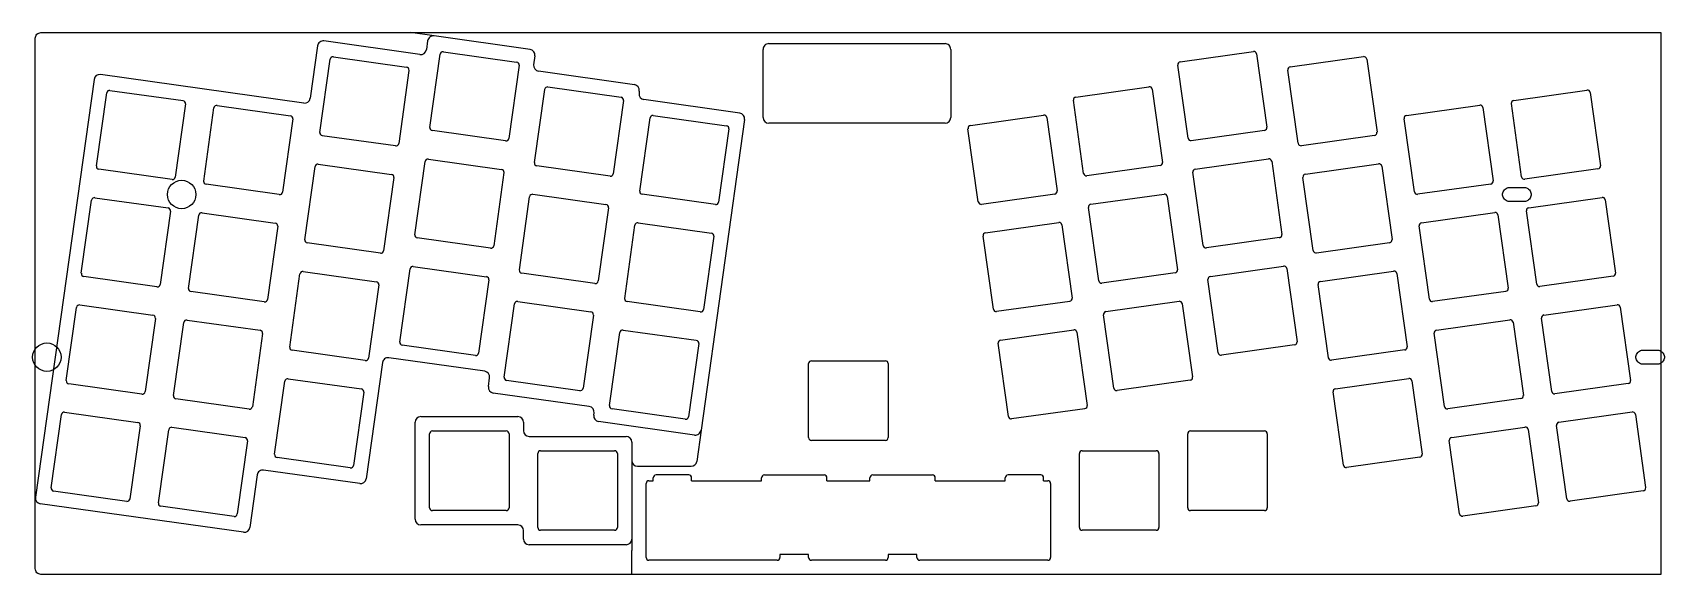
# Model space of a CAD drawing. Extents: x 14 to 301, y -110 to -14.
import ezdxf

# ---------------------------------------------------------------- set-up
doc = ezdxf.new("R2010")
doc.units = 0
doc.layers.get('0').update_dxf_attribs({"linetype": 'CONTINUOUS'})
doc.layers.add('BLACK', color=7, linetype='CONTINUOUS')

msp = doc.modelspace()

# ---------------------------------------------------------------- linework, layer by layer
at = {"linetype": 'Continuous'}
for p, q in [((82.48, -18.21), (65.6, -15.84)), ((84.96, -14.95), (80.82, -14.37)), ((101.84, -17.33), (84.96, -14.95)), ((25.16, -22.59), (14.84, -96.07)), ((62.04, -26.76), (26.29, -21.74)), ((120.21, -23.52), (103.33, -21.14)), ((138.74, -28.53), (121.86, -26.15)), ((139.59, -29.65), (131.92, -84.27)), ((131.92, -84.27), (131.15, -89.76)), ((119.74, -87.99), (119.74, -103.41)), ((120.74, -90.62), (130.16, -90.62)), ((130.26, -93.15), (142.56, -93.15)), ((143.06, -92.15), (153.57, -92.15)), ((162.11, -92.15), (172.62, -92.15)), ((173.12, -93.15), (185.42, -93.15)), ((119.74, -103.41), (119.74, -105.41)), ((150.84, -106.15), (145.79, -106.15)), ((169.89, -106.15), (164.84, -106.15)), ((145.29, -107.15), (122.76, -107.15)), ((192.91, -107.15), (170.39, -107.15))]:
    msp.add_line(p, q, dxfattribs=at)
msp.add_lwpolyline([(14.82, -108.62), (14.82, -15.37, -0.414214), (15.82, -14.37), (300.72, -14.37), (300.72, -109.62), (15.82, -109.62, -0.414214)], format="xyb", close=True, dxfattribs=at)
for centre in [(40.56, -42.83), (16.86, -71.43)]:
    msp.add_circle(centre, 2.5, dxfattribs=at)
for centre, start, end in [((65.46, -16.83), 82, 172), ((84.82, -15.94), 82, 172), ((82.62, -17.22), 262, 352), ((101.7, -18.32), 352, 82), ((103.47, -20.15), 172, 262), ((26.15, -22.73), 82.0004, 172), ((120.07, -24.51), 352, 82), ((122, -25.16), 172, 262), ((62.18, -25.77), 262.0004, 352), ((138.6, -29.52), 352.0005, 82), ((130.93, -84.13), 262, 352.0005), ((120.74, -89.62), 180, 270), ((130.16, -89.62), 270, 352.0005), ((15.83, -96.21), 172, 262), ((118.74, -103.41), 270, 359.9985)]:
    msp.add_arc(centre, 1, start, end, dxfattribs=at)
at = {"layer": 'BLACK', "linetype": 'Continuous'}
for p, q in [((64.47, -16.69), (63.17, -25.91)), ((83.83, -15.81), (83.61, -17.36)), ((143.84, -16.31), (174.84, -16.31)), ((64.88, -31.92), (66.69, -19.05)), ((67.25, -18.62), (80.13, -20.43)), ((84.24, -31.04), (86.05, -18.16)), ((86.61, -17.74), (99.49, -19.55)), ((102.69, -18.46), (102.48, -20.01)), ((142.84, -29.31), (142.84, -17.31)), ((175.84, -17.31), (175.84, -29.31)), ((217.58, -32.94), (215.77, -20.07)), ((216.2, -19.5), (229.07, -17.69)), ((229.64, -18.12), (231.45, -30.99)), ((235.56, -20.39), (248.43, -18.58)), ((249, -19.01), (250.81, -31.88)), ((80.55, -21), (78.74, -33.87)), ((99.91, -20.11), (98.1, -32.98)), ((236.94, -33.83), (235.13, -20.95)), ((25.57, -37.82), (27.38, -24.95)), ((27.95, -24.52), (40.82, -26.33)), ((102.61, -37.22), (104.42, -24.35)), ((104.98, -23.93), (117.85, -25.73)), ((121.06, -24.65), (121.01, -25.02)), ((197.83, -25.69), (210.7, -23.88)), ((211.27, -24.31), (213.08, -37.18)), ((274.86, -26.29), (287.74, -24.48)), ((288.3, -24.9), (290.11, -37.78)), ((41.25, -26.9), (39.44, -39.77)), ((44.44, -40.47), (46.25, -27.6)), ((46.81, -27.17), (59.69, -28.98)), ((118.28, -26.3), (116.47, -39.17)), ((199.21, -39.13), (197.41, -26.26)), ((256, -28.94), (268.87, -27.13)), ((269.44, -27.56), (271.25, -40.43)), ((276.25, -39.73), (274.44, -26.85)), ((60.11, -29.55), (58.3, -42.42)), ((121.14, -42.23), (122.95, -29.36)), ((123.51, -28.93), (136.39, -30.74)), ((136.81, -31.31), (135, -44.18)), ((174.84, -30.31), (143.84, -30.31)), ((180.68, -44.14), (178.87, -31.27)), ((179.3, -30.7), (192.17, -28.89)), ((192.74, -29.32), (194.54, -42.19)), ((231.02, -31.56), (218.15, -33.37)), ((257.38, -42.38), (255.57, -29.5)), ((78.18, -34.3), (65.3, -32.49)), ((97.54, -33.41), (84.66, -31.6)), ((250.38, -32.44), (237.51, -34.25)), ((81.59, -49.9), (83.4, -37.03)), ((83.96, -36.6), (96.84, -38.41)), ((218.85, -38.37), (231.72, -36.56)), ((232.29, -36.98), (234.1, -49.86)), ((38.87, -40.19), (26, -38.38)), ((62.23, -50.79), (64.04, -37.91)), ((64.6, -37.49), (77.47, -39.3)), ((77.9, -39.86), (76.09, -52.73)), ((97.26, -38.98), (95.45, -51.85)), ((115.91, -39.6), (103.03, -37.79)), ((212.65, -37.75), (199.78, -39.56)), ((220.23, -51.81), (218.42, -38.93)), ((239.59, -52.69), (237.79, -39.82)), ((238.21, -39.25), (251.08, -37.44)), ((251.65, -37.87), (253.46, -50.74)), ((289.68, -38.34), (276.81, -40.15)), ((57.74, -42.85), (44.86, -41.04)), ((102.33, -42.79), (115.2, -44.6)), ((134.44, -44.61), (121.57, -42.8)), ((194.12, -42.76), (181.25, -44.57)), ((200.48, -44.56), (213.36, -42.75)), ((270.82, -40.99), (257.95, -42.8)), ((272.91, -42.73), (272.94, -42.54)), ((272.91, -42.93), (272.91, -42.73)), ((272.94, -43.12), (272.91, -42.93)), ((272.94, -42.54), (273, -42.35)), ((273, -42.35), (273.09, -42.17)), ((273.09, -42.17), (273.21, -42.02)), ((273.21, -42.02), (273.34, -41.88)), ((273.34, -41.88), (273.5, -41.76)), ((273.5, -41.76), (273.68, -41.67)), ((273.68, -41.67), (273.86, -41.61)), ((273.86, -41.61), (274.06, -41.58)), ((274.06, -41.58), (274.16, -41.58)), ((274.16, -41.58), (276.66, -41.58)), ((276.66, -41.58), (276.75, -41.58)), ((276.75, -41.58), (276.95, -41.61)), ((276.95, -41.61), (277.13, -41.67)), ((277.13, -41.67), (277.31, -41.76)), ((277.31, -41.76), (277.47, -41.88)), ((277.47, -41.88), (277.61, -42.02)), ((277.61, -42.02), (277.72, -42.17)), ((277.72, -42.17), (277.81, -42.35)), ((277.81, -42.35), (277.87, -42.54)), ((277.87, -42.54), (277.9, -42.73)), ((277.9, -42.93), (277.87, -43.12)), ((277.9, -42.73), (277.9, -42.93)), ((22.92, -56.68), (24.73, -43.81)), ((25.3, -43.39), (38.17, -45.19)), ((38.6, -45.76), (36.79, -58.63)), ((99.96, -56.09), (101.76, -43.22)), ((115.63, -45.16), (113.82, -58.04)), ((201.87, -57.99), (200.06, -45.12)), ((213.92, -43.17), (215.73, -56.05)), ((273, -43.31), (272.94, -43.12)), ((273.09, -43.48), (273, -43.31)), ((273.21, -43.64), (273.09, -43.48)), ((273.34, -43.78), (273.21, -43.64)), ((273.5, -43.89), (273.34, -43.78)), ((273.68, -43.98), (273.5, -43.89)), ((273.86, -44.04), (273.68, -43.98)), ((274.06, -44.07), (273.86, -44.04)), ((274.16, -44.08), (274.06, -44.07)), ((276.66, -44.08), (274.16, -44.08)), ((276.75, -44.07), (276.66, -44.08)), ((276.95, -44.04), (276.75, -44.07)), ((277.13, -43.98), (276.95, -44.04)), ((278.9, -58.59), (277.09, -45.72)), ((277.31, -43.89), (277.13, -43.98)), ((277.47, -43.78), (277.31, -43.89)), ((277.61, -43.64), (277.47, -43.78)), ((277.51, -45.15), (290.39, -43.34)), ((277.72, -43.48), (277.61, -43.64)), ((277.81, -43.31), (277.72, -43.48)), ((277.87, -43.12), (277.81, -43.31)), ((290.95, -43.77), (292.76, -56.64)), ((41.79, -59.34), (43.6, -46.46)), ((44.16, -46.04), (57.03, -47.85)), ((57.46, -48.41), (55.65, -61.28)), ((118.49, -61.1), (120.3, -48.22)), ((120.86, -47.8), (133.74, -49.61)), ((181.95, -49.57), (194.82, -47.76)), ((195.39, -48.18), (197.2, -61.06)), ((260.03, -61.24), (258.22, -48.37)), ((258.65, -47.8), (271.52, -45.99)), ((272.09, -46.42), (273.9, -59.29)), ((75.53, -53.16), (62.65, -51.35)), ((94.89, -52.27), (82.01, -50.47)), ((134.16, -50.17), (132.35, -63.05)), ((183.33, -63), (181.52, -50.13)), ((233.67, -50.42), (220.8, -52.23)), ((253.03, -51.31), (240.16, -53.12)), ((36.22, -59.06), (23.35, -57.25)), ((59.58, -69.65), (61.38, -56.78)), ((61.95, -56.35), (74.82, -58.16)), ((78.94, -68.77), (80.75, -55.89)), ((81.31, -55.47), (94.18, -57.28)), ((113.25, -58.46), (100.38, -56.65)), ((215.3, -56.61), (202.43, -58.42)), ((221.5, -57.23), (234.37, -55.42)), ((234.94, -55.85), (236.75, -68.72)), ((240.86, -58.12), (253.74, -56.31)), ((254.3, -56.73), (256.11, -69.61)), ((292.34, -57.21), (279.46, -59.02)), ((55.09, -61.71), (42.21, -59.9)), ((75.25, -58.73), (73.44, -71.6)), ((94.61, -57.84), (92.8, -70.71)), ((222.88, -70.67), (221.07, -57.8)), ((242.25, -71.56), (240.44, -58.68)), ((273.47, -59.86), (260.6, -61.67)), ((20.27, -75.55), (22.08, -62.68)), ((22.65, -62.25), (35.52, -64.06)), ((97.3, -74.95), (99.11, -62.08)), ((99.68, -61.65), (112.55, -63.46)), ((131.79, -63.47), (118.91, -61.66)), ((196.77, -61.62), (183.9, -63.43)), ((203.13, -63.42), (216.01, -61.61)), ((216.57, -62.04), (218.38, -74.91)), ((280.17, -64.02), (293.04, -62.21)), ((293.6, -62.63), (295.41, -75.51)), ((35.94, -64.62), (34.14, -77.5)), ((39.14, -78.2), (40.95, -65.33)), ((41.51, -64.9), (54.38, -66.71)), ((112.98, -64.03), (111.17, -76.9)), ((204.52, -76.86), (202.71, -63.99)), ((261.3, -66.67), (274.17, -64.86)), ((274.74, -65.28), (276.55, -78.16)), ((281.55, -77.46), (279.74, -64.58)), ((54.81, -67.28), (53, -80.15)), ((115.84, -79.96), (117.65, -67.09)), ((118.21, -66.66), (131.09, -68.47)), ((184.6, -68.43), (197.47, -66.62)), ((198.04, -67.05), (199.85, -79.92)), ((262.68, -80.11), (260.88, -67.23)), ((72.87, -72.03), (60, -70.22)), ((93.89, -73.92), (77.01, -71.55)), ((92.24, -71.14), (79.36, -69.33)), ((131.51, -69.04), (129.7, -81.91)), ((185.98, -81.87), (184.17, -69)), ((236.32, -69.29), (223.45, -71.1)), ((255.68, -70.17), (242.81, -71.98)), ((296.36, -71.33), (296.39, -71.14)), ((296.36, -71.53), (296.36, -71.33)), ((296.39, -71.72), (296.36, -71.53)), ((296.39, -71.14), (296.45, -70.95)), ((296.45, -71.91), (296.39, -71.72)), ((296.45, -70.95), (296.54, -70.77)), ((296.54, -70.77), (296.66, -70.62)), ((296.66, -70.62), (296.79, -70.48)), ((296.79, -70.48), (296.95, -70.36)), ((296.95, -70.36), (297.13, -70.27)), ((297.13, -70.27), (297.31, -70.21)), ((297.31, -70.21), (297.51, -70.18)), ((297.51, -70.18), (297.61, -70.18)), ((297.61, -70.18), (300.11, -70.18)), ((300.11, -70.18), (300.2, -70.18)), ((300.2, -70.18), (300.4, -70.21)), ((300.4, -70.21), (300.58, -70.27)), ((300.58, -70.27), (300.76, -70.36)), ((300.76, -70.36), (300.92, -70.48)), ((300.92, -70.48), (301.06, -70.62)), ((301.06, -70.62), (301.17, -70.77)), ((301.17, -70.77), (301.26, -70.95)), ((301.26, -70.95), (301.32, -71.14)), ((301.32, -71.72), (301.26, -71.91)), ((301.32, -71.14), (301.35, -71.33)), ((301.35, -71.53), (301.32, -71.72)), ((301.35, -71.33), (301.35, -71.53)), ((75.88, -72.4), (73.01, -92.82)), ((150.84, -85.57), (150.84, -72.57)), ((151.34, -72.07), (164.34, -72.07)), ((164.84, -72.57), (164.84, -85.57)), ((296.54, -72.08), (296.45, -71.91)), ((296.66, -72.24), (296.54, -72.08)), ((296.79, -72.38), (296.66, -72.24)), ((296.95, -72.49), (296.79, -72.38)), ((297.13, -72.58), (296.95, -72.49)), ((297.31, -72.64), (297.13, -72.58)), ((297.51, -72.67), (297.31, -72.64)), ((297.61, -72.68), (297.51, -72.67)), ((300.11, -72.68), (297.61, -72.68)), ((300.2, -72.67), (300.11, -72.68)), ((300.4, -72.64), (300.2, -72.67)), ((300.58, -72.58), (300.4, -72.64)), ((300.76, -72.49), (300.58, -72.58)), ((300.92, -72.38), (300.76, -72.49)), ((301.06, -72.24), (300.92, -72.38)), ((301.17, -72.08), (301.06, -72.24)), ((301.26, -71.91), (301.17, -72.08)), ((33.57, -77.92), (20.7, -76.11)), ((56.92, -88.51), (58.73, -75.64)), ((59.3, -75.22), (72.17, -77.03)), ((94.52, -76.61), (94.74, -75.05)), ((110.6, -77.33), (97.73, -75.52)), ((217.96, -75.48), (205.08, -77.29)), ((243.51, -76.98), (256.39, -75.17)), ((256.95, -75.6), (258.76, -88.47)), ((294.99, -76.07), (282.11, -77.88)), ((52.44, -80.57), (39.56, -78.77)), ((72.6, -77.59), (70.79, -90.46)), ((112.26, -80.11), (95.37, -77.74)), ((244.9, -90.42), (243.09, -77.55)), ((276.12, -78.72), (263.25, -80.53)), ((17.62, -94.41), (19.43, -81.54)), ((19.99, -81.12), (32.87, -82.92)), ((81.64, -99.93), (81.64, -82.88)), ((82.64, -81.88), (99.69, -81.88)), ((100.69, -82.88), (100.69, -84.36)), ((113.06, -81.62), (113.11, -81.24)), ((130.79, -85.12), (113.91, -82.75)), ((129.14, -82.34), (116.26, -80.53)), ((199.42, -80.49), (186.55, -82.29)), ((282.82, -82.88), (295.69, -81.07)), ((296.25, -81.5), (298.06, -94.37)), ((33.29, -83.49), (31.48, -96.36)), ((36.49, -97.07), (38.29, -84.19)), ((38.86, -83.77), (51.73, -85.58)), ((84.16, -97.91), (84.16, -84.91)), ((84.66, -84.41), (97.66, -84.41)), ((98.16, -84.91), (98.16, -97.91)), ((101.69, -85.36), (118.74, -85.36)), ((164.34, -86.07), (151.34, -86.07)), ((217.51, -97.91), (217.51, -84.91)), ((218.01, -84.41), (231.01, -84.41)), ((231.51, -84.91), (231.51, -97.91)), ((265.34, -98.97), (263.53, -86.1)), ((263.95, -85.53), (276.83, -83.72)), ((277.39, -84.15), (279.2, -97.02)), ((284.2, -96.32), (282.39, -83.45)), ((52.16, -86.14), (50.35, -99.01)), ((103.21, -101.38), (103.21, -88.38)), ((103.71, -87.88), (116.71, -87.88)), ((117.21, -88.38), (117.21, -101.38)), ((119.74, -86.36), (119.74, -89.62)), ((198.46, -101.38), (198.46, -88.38)), ((198.96, -87.88), (211.96, -87.88)), ((212.46, -88.38), (212.46, -101.38)), ((71.88, -93.67), (54.99, -91.3)), ((70.22, -90.89), (57.35, -89.08)), ((258.34, -89.04), (245.46, -90.85)), ((53.86, -92.15), (52.57, -101.37)), ((122.26, -106.65), (122.26, -93.65)), ((122.76, -93.15), (123.51, -93.15)), ((123.51, -93.15), (123.51, -92.65)), ((129.76, -92.15), (124.01, -92.15)), ((130.26, -93.15), (130.26, -92.65)), ((142.56, -93.15), (142.56, -92.65)), ((154.07, -93.15), (154.07, -92.65)), ((154.07, -93.15), (161.61, -93.15)), ((161.61, -93.15), (161.61, -92.65)), ((173.12, -93.15), (173.12, -92.65)), ((185.42, -93.15), (185.42, -92.65)), ((191.67, -92.15), (185.92, -92.15)), ((192.17, -93.15), (192.17, -92.65)), ((192.17, -93.15), (192.91, -93.15)), ((193.41, -93.65), (193.41, -106.65)), ((51.44, -102.22), (15.69, -97.2)), ((30.92, -96.79), (18.05, -94.98)), ((297.64, -94.94), (284.76, -96.75)), ((49.78, -99.44), (36.91, -97.63)), ((97.66, -98.41), (84.66, -98.41)), ((231.01, -98.41), (218.01, -98.41)), ((278.77, -97.59), (265.9, -99.4)), ((99.69, -100.93), (82.64, -100.93)), ((100.69, -103.41), (100.69, -101.93)), ((116.71, -101.88), (103.71, -101.88)), ((211.96, -101.88), (198.96, -101.88)), ((118.74, -104.41), (101.69, -104.41)), ((119.74, -109.62), (119.74, -105.41)), ((145.79, -106.15), (145.79, -106.65)), ((150.84, -106.65), (150.84, -106.15)), ((164.84, -106.15), (164.84, -106.65)), ((169.89, -106.65), (169.89, -106.15)), ((164.34, -107.15), (151.34, -107.15))]:
    msp.add_line(p, q, dxfattribs=at)
at = {"layer": 'BLACK'}
for centre, radius, start, end in [((143.84, -17.31), 1, 90.0007, 180.0026), ((174.84, -17.31), 1, 359.9974, 90.0007), ((67.18, -19.12), 0.5, 82.0007, 171.9994), ((86.54, -18.23), 0.5, 82.0007, 171.9994), ((99.42, -20.04), 0.5, 352.0002, 82.0001), ((216.27, -20), 0.5, 97.9999, 188.0002), ((229.14, -18.19), 0.5, 8.0001, 97.9999), ((248.5, -19.08), 0.5, 8.0001, 97.9999), ((80.06, -20.93), 0.5, 352.0002, 82.0001), ((235.63, -20.88), 0.5, 97.9999, 188.0002), ((27.88, -25.02), 0.5, 82.0007, 171.9994), ((104.91, -24.42), 0.5, 82.0007, 171.9994), ((117.78, -26.23), 0.5, 352.0002, 82.0001), ((197.9, -26.19), 0.5, 97.9999, 188.0002), ((210.77, -24.38), 0.5, 8.0001, 97.9999), ((287.81, -24.97), 0.5, 8.0001, 97.9999), ((40.75, -26.83), 0.5, 352.0002, 82.0001), ((46.74, -27.67), 0.5, 82.0007, 171.9994), ((268.94, -27.63), 0.5, 8.0001, 97.9999), ((274.93, -26.78), 0.5, 97.9999, 188.0002), ((59.62, -29.48), 0.5, 352.0002, 82.0001), ((84.73, -31.11), 0.5, 172.0007, 261.9994), ((123.44, -29.43), 0.5, 82.0007, 171.9994), ((136.32, -31.24), 0.5, 352.0002, 82.0001), ((143.84, -29.31), 1, 180.0025, 269.9992), ((174.84, -29.31), 1, 269.9992, 359.9974), ((179.37, -31.2), 0.5, 97.9999, 188.0002), ((192.24, -29.39), 0.5, 8.0001, 97.9999), ((230.95, -31.06), 0.5, 278.0041, 8.0017), ((256.07, -29.43), 0.5, 97.9999, 188.0002), ((65.37, -31.99), 0.5, 172.0007, 261.9994), ((218.08, -32.87), 0.5, 187.9999, 278.0002), ((237.44, -33.76), 0.5, 187.9999, 278.0002), ((250.31, -31.95), 0.5, 278.0041, 8.0017), ((83.89, -37.1), 0.5, 82.0007, 171.9994), ((103.1, -37.29), 0.5, 172.0007, 261.9994), ((212.58, -37.25), 0.5, 278.0041, 8.0017), ((231.79, -37.05), 0.5, 8.0001, 97.9999), ((26.07, -37.89), 0.5, 172.0007, 261.9994), ((64.53, -37.98), 0.5, 82.0007, 171.9994), ((77.4, -39.79), 0.5, 352.0002, 82.0001), ((96.77, -38.91), 0.5, 352.0002, 82.0001), ((199.71, -39.06), 0.5, 187.9999, 278.0002), ((218.92, -38.86), 0.5, 97.9999, 188.0002), ((238.28, -39.75), 0.5, 97.9999, 188.0002), ((251.15, -37.94), 0.5, 8.0001, 97.9999), ((276.74, -39.66), 0.5, 187.9999, 278.0002), ((289.61, -37.85), 0.5, 278.0041, 8.0017), ((44.93, -40.54), 0.5, 172.0007, 261.9994), ((102.26, -43.29), 0.5, 82.0007, 171.9994), ((121.63, -42.3), 0.5, 172.0007, 261.9994), ((194.05, -42.26), 0.5, 278.0041, 8.0017), ((213.43, -43.24), 0.5, 8.0001, 97.9999), ((257.88, -42.31), 0.5, 187.9999, 278.0002), ((270.75, -40.5), 0.5, 278.0041, 8.0017), ((25.23, -43.88), 0.5, 82.0007, 171.9994), ((38.1, -45.69), 0.5, 352.0002, 82.0001), ((115.13, -45.09), 0.5, 352.0002, 82.0001), ((181.18, -44.07), 0.5, 187.9999, 278.0002), ((200.55, -45.05), 0.5, 97.9999, 188.0002), ((277.58, -45.65), 0.5, 97.9999, 188.0002), ((290.46, -43.84), 0.5, 8.0001, 97.9999), ((44.09, -46.53), 0.5, 82.0007, 171.9994), ((56.97, -48.34), 0.5, 352.0002, 82.0001), ((120.79, -48.29), 0.5, 82.0007, 171.9994), ((194.89, -48.25), 0.5, 8.0001, 97.9999), ((258.72, -48.3), 0.5, 97.9999, 188.0002), ((271.59, -46.49), 0.5, 8.0001, 97.9999), ((62.72, -50.86), 0.5, 172.0007, 261.9994), ((82.08, -49.97), 0.5, 172.0007, 261.9994), ((133.67, -50.1), 0.5, 352.0002, 82.0001), ((182.02, -50.06), 0.5, 97.9999, 188.0002), ((233.6, -49.93), 0.5, 278.0041, 8.0017), ((252.96, -50.81), 0.5, 278.0041, 8.0017), ((220.73, -51.74), 0.5, 187.9999, 278.0002), ((240.09, -52.62), 0.5, 187.9999, 278.0002), ((23.42, -56.75), 0.5, 172.0007, 261.9994), ((61.88, -56.85), 0.5, 82.0007, 171.9994), ((81.24, -55.96), 0.5, 82.0007, 171.9994), ((94.11, -57.77), 0.5, 352.0002, 82.0001), ((100.45, -56.16), 0.5, 172.0007, 261.9994), ((215.23, -56.12), 0.5, 278.0041, 8.0017), ((221.57, -57.73), 0.5, 97.9999, 188.0002), ((234.44, -55.92), 0.5, 8.0001, 97.9999), ((253.81, -56.8), 0.5, 8.0001, 97.9999), ((292.26, -56.71), 0.5, 278.0041, 8.0017), ((42.28, -59.41), 0.5, 172.0007, 261.9994), ((74.75, -58.66), 0.5, 352.0002, 82.0001), ((202.36, -57.93), 0.5, 187.9999, 278.0002), ((240.93, -58.61), 0.5, 97.9999, 188.0002), ((273.4, -59.36), 0.5, 278.0041, 8.0017), ((279.39, -58.52), 0.5, 187.9999, 278.0002), ((22.58, -62.75), 0.5, 82.0007, 171.9994), ((99.61, -62.15), 0.5, 82.0007, 171.9994), ((118.98, -61.17), 0.5, 172.0007, 261.9994), ((183.83, -62.93), 0.5, 187.9999, 278.0002), ((196.7, -61.12), 0.5, 278.0041, 8.0017), ((216.08, -62.11), 0.5, 8.0001, 97.9999), ((260.53, -61.17), 0.5, 187.9999, 278.0002), ((293.11, -62.7), 0.5, 8.0001, 97.9999), ((35.45, -64.55), 0.5, 352.0002, 82.0001), ((41.44, -65.4), 0.5, 82.0007, 171.9994), ((112.48, -63.96), 0.5, 352.0002, 82.0001), ((203.2, -63.92), 0.5, 97.9999, 188.0002), ((274.24, -65.35), 0.5, 8.0001, 97.9999), ((280.23, -64.51), 0.5, 97.9999, 188.0002), ((54.31, -67.21), 0.5, 352.0002, 82.0001), ((79.43, -68.83), 0.5, 172.0007, 261.9994), ((118.14, -67.16), 0.5, 82.0007, 171.9994), ((131.02, -68.97), 0.5, 352.0002, 82.0001), ((184.67, -68.93), 0.5, 97.9999, 188.0002), ((197.54, -67.12), 0.5, 8.0001, 97.9999), ((236.25, -68.79), 0.5, 278.0041, 8.0017), ((261.37, -67.16), 0.5, 97.9999, 188.0002), ((60.07, -69.72), 0.5, 172.0007, 261.9994), ((223.38, -70.6), 0.5, 187.9999, 278.0002), ((242.74, -71.49), 0.5, 187.9999, 278.0002), ((255.61, -69.68), 0.5, 278.0041, 8.0017), ((151.34, -72.57), 0.5, 90.0006, 179.9998), ((164.34, -72.57), 0.5, 0.0001, 90), ((20.77, -75.62), 0.5, 172.0007, 261.9994), ((59.23, -75.71), 0.5, 82.0007, 171.9994), ((72.1, -77.52), 0.5, 352.0002, 82.0001), ((97.8, -75.02), 0.5, 172.0007, 261.9994), ((205.01, -76.79), 0.5, 187.9999, 278.0002), ((217.88, -74.98), 0.5, 278.0041, 8.0017), ((243.58, -77.48), 0.5, 97.9999, 188.0002), ((256.46, -75.67), 0.5, 8.0001, 97.9999), ((282.04, -77.39), 0.5, 187.9999, 278.0002), ((294.91, -75.58), 0.5, 278.0041, 8.0017), ((39.63, -78.27), 0.5, 172.0007, 261.9994), ((116.33, -80.03), 0.5, 172.0007, 261.9994), ((199.35, -79.99), 0.5, 278.0041, 8.0017), ((263.18, -80.04), 0.5, 187.9999, 278.0002), ((276.05, -78.23), 0.5, 278.0041, 8.0017), ((19.92, -81.61), 0.5, 82.0007, 171.9994), ((32.8, -83.42), 0.5, 352.0002, 82.0001), ((186.48, -81.8), 0.5, 187.9999, 278.0002), ((282.89, -83.38), 0.5, 97.9999, 188.0002), ((295.76, -81.57), 0.5, 8.0001, 97.9999), ((38.79, -84.26), 0.5, 82.0007, 171.9994), ((51.66, -86.07), 0.5, 352.0002, 82.0001), ((84.66, -84.91), 0.5, 90.0006, 180), ((97.66, -84.91), 0.5, 0.0002, 90), ((151.34, -85.57), 0.5, 180.0006, 269.9998), ((164.34, -85.57), 0.5, 270.0007, 359.9995), ((218.01, -84.91), 0.5, 90.0006, 180), ((231.01, -84.91), 0.5, 0.0002, 90), ((264.02, -86.03), 0.5, 97.9999, 188.0002), ((276.9, -84.22), 0.5, 8.0001, 97.9999), ((57.42, -88.58), 0.5, 172.0007, 261.9994), ((103.71, -88.38), 0.5, 90.0006, 180), ((116.71, -88.38), 0.5, 0.0002, 90), ((198.96, -88.38), 0.5, 90.0006, 180), ((211.96, -88.38), 0.5, 0.0002, 90), ((258.26, -88.54), 0.5, 278.0041, 8.0017), ((245.39, -90.35), 0.5, 187.9999, 278.0002), ((18.12, -94.48), 0.5, 172.0007, 261.9994), ((122.76, -93.65), 0.5, 90.0006, 180), ((124.01, -92.65), 0.5, 90.0057, 180.0002), ((129.76, -92.65), 0.5, 0.0001, 89.9946), ((143.06, -92.65), 0.5, 90.0057, 180.0002), ((153.57, -92.65), 0.5, 0.0003, 89.9999), ((162.11, -92.65), 0.5, 90.0057, 180.0002), ((172.62, -92.65), 0.5, 0.0003, 89.9999), ((185.92, -92.65), 0.5, 89.9995, 180.0001), ((191.67, -92.65), 0.5, 0.0003, 89.9999), ((192.91, -93.65), 0.5, 0.0002, 90), ((297.57, -94.44), 0.5, 278.0041, 8.0017), ((36.98, -97.13), 0.5, 172.0007, 261.9994), ((278.7, -97.09), 0.5, 278.0041, 8.0017), ((284.69, -96.25), 0.5, 187.9999, 278.0002), ((84.66, -97.91), 0.5, 180.0006, 270), ((218.01, -97.91), 0.5, 180.0006, 270), ((231.01, -97.91), 0.5, 270.0007, 359.9995), ((265.83, -98.9), 0.5, 187.9999, 278.0002), ((103.71, -101.38), 0.5, 180.0006, 270), ((198.96, -101.38), 0.5, 180.0006, 270), ((211.96, -101.38), 0.5, 270.0007, 359.9995), ((122.76, -106.65), 0.5, 180.0006, 270), ((145.29, -106.65), 0.5, 270.0007, 359.9995), ((151.34, -106.65), 0.5, 180.0006, 269.9998), ((164.34, -106.65), 0.5, 270.0007, 359.9995), ((170.39, -106.65), 0.5, 180.0006, 269.9998), ((192.91, -106.65), 0.5, 270.0007, 359.9995)]:
    msp.add_arc(centre, radius, start, end, dxfattribs=at)
at = {"layer": 'BLACK', "linetype": 'Continuous'}
for centre, radius, start, end in [((78.25, -33.8), 0.5, 262, 352), ((97.61, -32.91), 0.5, 262, 352), ((38.94, -39.7), 0.5, 262, 352), ((115.98, -39.1), 0.5, 262, 352), ((57.81, -42.35), 0.5, 262, 352), ((134.51, -44.11), 0.5, 262, 352), ((75.59, -52.67), 0.5, 262, 352), ((94.96, -51.78), 0.5, 262, 352), ((36.29, -58.56), 0.5, 262, 352), ((113.32, -57.97), 0.5, 262, 352), ((55.16, -61.21), 0.5, 262, 352), ((131.86, -62.98), 0.5, 262, 352), ((72.94, -71.53), 0.5, 262, 352), ((76.87, -72.54), 1, 82, 172), ((92.31, -70.64), 0.5, 262, 352), ((93.75, -74.91), 1, 352, 82), ((95.51, -76.75), 1, 172, 262), ((110.67, -76.83), 0.5, 262, 352), ((33.64, -77.43), 0.5, 262, 352), ((52.5, -80.08), 0.5, 262, 352), ((112.12, -81.1), 1, 352, 82), ((82.64, -82.88), 1, 90, 180), ((99.69, -82.88), 1, 360, 90), ((114.05, -81.76), 1, 172, 262), ((129.21, -81.84), 0.5, 262, 352), ((101.69, -84.36), 1, 180, 270), ((118.74, -86.36), 1, 360, 90), ((54.85, -92.29), 1, 82, 172), ((70.29, -90.39), 0.5, 262, 352), ((72.02, -92.68), 1, 262, 352), ((30.99, -96.29), 0.5, 262, 352), ((49.85, -98.94), 0.5, 262, 352), ((82.64, -99.93), 1, 180, 270), ((97.66, -97.91), 0.5, 270, 360), ((51.58, -101.23), 1, 262, 352), ((99.69, -101.93), 1, 360, 90), ((116.71, -101.38), 0.5, 270, 360), ((101.69, -103.41), 1, 180, 270)]:
    msp.add_arc(centre, radius, start, end, dxfattribs=at)

doc.saveas('drawing.dxf')
